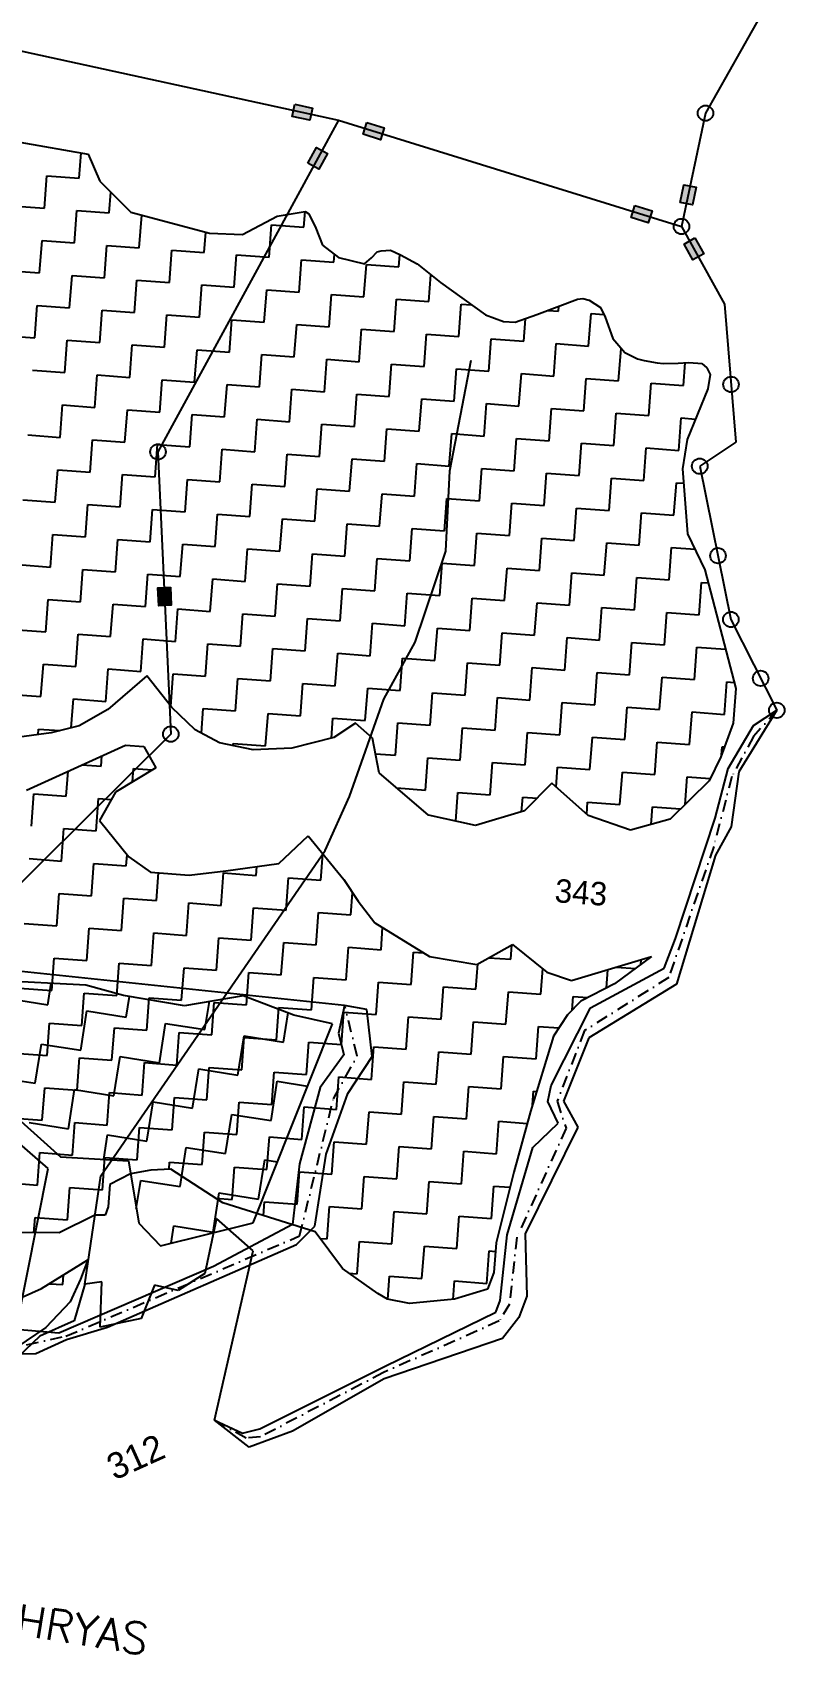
# Model space of a CAD drawing. Header units: metres. Extents: x 318079 to 324759, y 1863980 to 1868406.
# Drawn here: x 323325 to 323637, y 1865430 to 1866102 of the extents above; entities that cross this region are included whole.
import ezdxf

# ---------------------------------------------------------------- set-up
doc = ezdxf.new("R2010")
doc.units = ezdxf.units.M
doc.linetypes.add('DASHDOT', pattern=[1, 0.5, -0.25, 0, -0.25])
for name, color, linetype in [('LINE_WATER', 4, 'Continuous'), ('OFF', 1, 'Continuous'), ('POLY_HATCH', 12, 'Continuous'), ('POLY_PARCEL', 6, 'Continuous'), ('POLY_WATER', 4, 'Continuous'), ('TEXT_MAPOUT', 7, 'Continuous'), ('TEXT_PARCEL', 7, 'Continuous'), ('V_BOUND_LINE', 7, 'Continuous'), ('V_BOUND_STREAM_LINE', 7, 'DASHDOT')]:
    doc.layers.add(name, color=color, linetype=linetype)
doc.styles.get("Standard").update_dxf_attribs({"font": 'simplex.shx'})
doc.styles.add('TEXT_MAP', font='')
doc.styles.get('TEXT_MAP').set_extended_font_data('Kruti Dev 050')

msp = doc.modelspace()

# ---------------------------------------------------------------- hatches: boundary and pattern name
for points in [[(323440.04, 1866065.1), (323441.15, 1866070.17), (323433.82, 1866071.77), (323432.72, 1866066.7)], [(323469.31, 1866057.05), (323470.84, 1866062), (323463.68, 1866064.22), (323462.15, 1866059.27)], [(323447.31, 1866051.38), (323442.75, 1866053.86), (323439.17, 1866047.27), (323443.73, 1866044.8)], [(323600.03, 1866037.32), (323594.95, 1866038.4), (323593.4, 1866031.07), (323598.47, 1866029.99)], [(323580.21, 1866022.62), (323581.75, 1866027.57), (323574.58, 1866029.8), (323573.05, 1866024.84)], [(323598.64, 1866007.25), (323603.17, 1866009.76), (323599.53, 1866016.32), (323595, 1866013.8)], [(323377.45, 1865863.82), (323382.63, 1865864.05), (323382.29, 1865871.54), (323377.11, 1865871.31)]]:
    msp.add_hatch(color=256).paths.add_polyline_path(points)

# ---------------------------------------------------------------- linework, layer by layer
for points in [[(323433.82, 1866071.77), (323441.15, 1866070.17), (323440.04, 1866065.1), (323432.72, 1866066.7)], [(323463.68, 1866064.22), (323470.84, 1866062), (323469.31, 1866057.05), (323462.15, 1866059.27)], [(323439.17, 1866047.27), (323442.75, 1866053.86), (323447.31, 1866051.38), (323443.73, 1866044.8)], [(323593.4, 1866031.07), (323594.95, 1866038.4), (323600.03, 1866037.32), (323598.47, 1866029.99)], [(323574.58, 1866029.8), (323581.75, 1866027.57), (323580.21, 1866022.62), (323573.05, 1866024.84)], [(323599.53, 1866016.32), (323603.17, 1866009.76), (323598.64, 1866007.25), (323595, 1866013.8)], [(323382.29, 1865871.54), (323382.63, 1865864.05), (323377.45, 1865863.82), (323377.11, 1865871.31)]]:
    msp.add_lwpolyline(points, close=True)
for centre in [(323603.89, 1866068.04), (323593.93, 1866021.08), (323614.47, 1865955.6), (323377.15, 1865927.65), (323601.51, 1865921.7), (323609.04, 1865884.61), (323614.41, 1865858.17), (323626.73, 1865833.76), (323633.42, 1865820.52), (323382.46, 1865810.65)]:
    msp.add_circle(centre, 3.21)
at = {"layer": 'LINE_WATER'}
for p, q in [((323497.99, 1865919.82), (323506.9, 1865965.63)), ((323496.32, 1865886.47), (323497.99, 1865919.82)), ((323483.7, 1865848.8), (323496.32, 1865886.47)), ((323470.71, 1865825.2), (323483.7, 1865848.8)), ((323456.49, 1865784.85), (323470.71, 1865825.2)), ((323446.4, 1865762.43), (323456.49, 1865784.85)), ((323353.49, 1865627.53), (323446.4, 1865762.43)), ((323346.8, 1865582.7), (323353.49, 1865627.53))]:
    msp.add_line(p, q, dxfattribs=at)
at = {"layer": 'OFF'}
for p, q in [((323454.41, 1865698.21), (323312.72, 1865713.02)), ((323463.69, 1865696.56), (323454.41, 1865698.21)), ((323414.91, 1865515.01), (323400.59, 1865526.24))]:
    msp.add_line(p, q, dxfattribs=at)
at = {"layer": 'POLY_HATCH'}
for p, q in [((323319.93, 1866056.04), (323348.19, 1866051.1)), ((323348.19, 1866051.1), (323353.09, 1866039.88)), ((323353.09, 1866039.88), (323365.87, 1866026.94)), ((323365.87, 1866026.94), (323398.44, 1866018.25)), ((323412.14, 1866017.81), (323426.44, 1866025.33)), ((323426.44, 1866025.33), (323438.04, 1866027.33)), ((323438.04, 1866027.33), (323439.63, 1866026.3)), ((323439.63, 1866026.3), (323442.47, 1866020.38)), ((323398.44, 1866018.25), (323412.14, 1866017.81)), ((323442.47, 1866020.38), (323445.22, 1866013.38)), ((323445.22, 1866013.38), (323451.93, 1866008.26)), ((323465.53, 1866008.07), (323467.9, 1866010.62)), ((323467.9, 1866010.62), (323469.57, 1866011.04)), ((323469.57, 1866011.04), (323473.4, 1866011.3)), ((323473.4, 1866011.3), (323477.61, 1866009.36)), ((323451.93, 1866008.26), (323462.62, 1866005.57)), ((323462.62, 1866005.57), (323465.53, 1866008.07)), ((323477.61, 1866009.36), (323484.42, 1866005.59)), ((323484.42, 1866005.59), (323494.2, 1865997.8)), ((323494.2, 1865997.8), (323512.83, 1865984.46)), ((323534.08, 1865984.53), (323550.9, 1865990.9)), ((323550.9, 1865990.9), (323553.11, 1865991.28)), ((323553.11, 1865991.28), (323555.78, 1865990.54)), ((323555.78, 1865990.54), (323560.45, 1865987.48)), ((323512.83, 1865984.46), (323520.26, 1865981.74)), ((323525.13, 1865981.38), (323534.08, 1865984.53)), ((323560.45, 1865987.48), (323562.34, 1865983.53)), ((323562.34, 1865983.53), (323565.5, 1865974.6)), ((323520.26, 1865981.74), (323525.13, 1865981.38)), ((323565.5, 1865974.6), (323570.52, 1865968.79)), ((323570.52, 1865968.79), (323575.78, 1865966.22)), ((323575.78, 1865966.22), (323578.45, 1865965.48)), ((323578.45, 1865965.48), (323583.82, 1865964.54)), ((323583.82, 1865964.54), (323586.53, 1865964.34)), ((323586.53, 1865964.34), (323592.54, 1865964.44)), ((323592.54, 1865964.44), (323596.91, 1865964.67)), ((323596.91, 1865964.67), (323600.7, 1865964.39)), ((323600.7, 1865964.39), (323602.33, 1865964.27)), ((323602.33, 1865964.27), (323604.38, 1865962.48)), ((323604.38, 1865962.48), (323605.8, 1865959.66)), ((323605.8, 1865959.66), (323604.82, 1865953.75)), ((323604.82, 1865953.75), (323596.27, 1865932.77)), ((323596.27, 1865932.77), (323594.34, 1865920.57)), ((323594.34, 1865920.57), (323596.48, 1865893.69)), ((323596.48, 1865893.69), (323603.61, 1865878.77)), ((323603.61, 1865878.77), (323616.46, 1865829.51)), ((323372.49, 1865834.74), (323356.35, 1865820.82)), ((323382.87, 1865821.7), (323372.49, 1865834.74)), ((323616.46, 1865829.51), (323615.4, 1865815.2)), ((323356.35, 1865820.82), (323344.52, 1865814.14)), ((323392.58, 1865812.49), (323382.87, 1865821.7)), ((323615.4, 1865815.2), (323610.25, 1865801.19)), ((323332.96, 1865811.22), (323319.6, 1865809.37)), ((323344.52, 1865814.14), (323332.96, 1865811.22)), ((323402.57, 1865807.03), (323392.58, 1865812.49)), ((323449.97, 1865809.2), (323432.64, 1865804.81)), ((323458.91, 1865815.15), (323449.97, 1865809.2)), ((323466.01, 1865808.96), (323458.91, 1865815.15)), ((323468.73, 1865794.59), (323466.01, 1865808.96)), ((323322.7, 1865787.42), (323363.76, 1865806.11)), ((323363.76, 1865806.11), (323371.28, 1865805.56)), ((323371.28, 1865805.56), (323376.3, 1865796.69)), ((323416.53, 1865804.11), (323402.57, 1865807.03)), ((323432.64, 1865804.81), (323416.53, 1865804.11)), ((323376.3, 1865796.69), (323359.49, 1865786.6)), ((323610.25, 1865801.19), (323605.4, 1865791.27)), ((323489.17, 1865777.04), (323468.73, 1865794.59)), ((323540.22, 1865790.27), (323528.98, 1865778.82)), ((323555.3, 1865776.88), (323540.22, 1865790.27)), ((323605.4, 1865791.27), (323589.19, 1865775.33)), ((323359.49, 1865786.6), (323352.95, 1865774.8)), ((323508.7, 1865772.76), (323489.17, 1865777.04)), ((323528.98, 1865778.82), (323508.7, 1865772.76)), ((323572.8, 1865770.87), (323555.3, 1865776.88)), ((323589.19, 1865775.33), (323572.8, 1865770.87)), ((323352.95, 1865774.8), (323365.07, 1865759.75)), ((323427.23, 1865757.05), (323439.41, 1865768.43)), ((323439.41, 1865768.43), (323454.13, 1865750.35)), ((323365.07, 1865759.75), (323374.05, 1865753.42)), ((323405.27, 1865753.95), (323427.23, 1865757.05)), ((323374.05, 1865753.42), (323390.03, 1865752.24)), ((323390.03, 1865752.24), (323405.27, 1865753.95)), ((323454.13, 1865750.35), (323460.09, 1865741.41)), ((323460.09, 1865741.41), (323466.98, 1865732.4)), ((323466.98, 1865732.4), (323489.58, 1865718.46)), ((323509.17, 1865715.13), (323523.96, 1865723.48)), ((323523.96, 1865723.48), (323538.23, 1865712.04)), ((323489.58, 1865718.46), (323509.17, 1865715.13)), ((323548.36, 1865708.46), (323581.49, 1865718.4)), ((323581.49, 1865718.4), (323566.25, 1865707.19)), ((323347.29, 1865706.59), (323289.19, 1865709.65)), ((323538.23, 1865712.04), (323548.36, 1865708.46)), ((323362.8, 1865702.29), (323347.29, 1865706.59)), ((323388.15, 1865698.08), (323362.8, 1865702.29)), ((323412.36, 1865702.22), (323388.15, 1865698.08)), ((323433.42, 1865694.18), (323412.36, 1865702.22)), ((323566.25, 1865707.19), (323552.33, 1865699.99)), ((323546.76, 1865694.24), (323540.96, 1865685.41)), ((323552.33, 1865699.99), (323546.76, 1865694.24)), ((323416.51, 1865608.06), (323449.45, 1865690.62)), ((323449.45, 1865690.62), (323433.42, 1865694.18)), ((323540.96, 1865685.41), (323531.45, 1865654.25)), ((323312.11, 1865657.73), (323336.84, 1865635.4)), ((323531.45, 1865654.25), (323524.45, 1865629.07)), ((323336.84, 1865635.4), (323364.87, 1865633.83)), ((323364.87, 1865633.83), (323369.18, 1865607.98)), ((323365.82, 1865628.43), (323357.25, 1865623.92)), ((323374.16, 1865629.87), (323365.82, 1865628.43)), ((323382.43, 1865630.29), (323374.16, 1865629.87)), ((323404.06, 1865616.36), (323382.43, 1865630.29)), ((323524.45, 1865629.07), (323517.14, 1865599.8)), ((323357.25, 1865623.92), (323356.57, 1865614.72)), ((323356.57, 1865614.72), (323355.25, 1865611.27)), ((323442.3, 1865604.29), (323404.06, 1865616.36)), ((323351, 1865611.3), (323336.28, 1865603.89)), ((323355.25, 1865611.27), (323351, 1865611.3)), ((323369.18, 1865607.98), (323378.14, 1865598.58)), ((323378.14, 1865598.58), (323416.51, 1865608.06)), ((323336.28, 1865603.89), (323308.89, 1865604.02)), ((323453.53, 1865589.07), (323442.3, 1865604.29)), ((323517.14, 1865599.8), (323516.24, 1865587.53)), ((323328.91, 1865580.83), (323348.16, 1865592.76)), ((323348.16, 1865592.76), (323345.09, 1865584.73)), ((323468.22, 1865578.74), (323453.53, 1865589.07)), ((323516.24, 1865587.53), (323513.66, 1865580.52)), ((323305.46, 1865570.28), (323328.91, 1865580.83)), ((323345.09, 1865584.73), (323340.73, 1865575.28)), ((323513.66, 1865580.52), (323499.97, 1865576.39)), ((323340.73, 1865575.28), (323330.68, 1865564.71)), ((323472.16, 1865576.39), (323468.22, 1865578.74)), ((323481.31, 1865574.69), (323472.16, 1865576.39)), ((323499.97, 1865576.39), (323481.31, 1865574.69)), ((323330.68, 1865564.71), (323314.42, 1865553.57))]:
    msp.add_line(p, q, dxfattribs=at)
at = {"layer": 'POLY_HATCH', "linetype": 'Continuous', "ltscale": 10}
for p, q in [((323344.54, 1866041.11), (323345.31, 1866051.6)), ((323330.11, 1866028.67), (323331.1, 1866042.1)), ((323331.1, 1866042.1), (323344.54, 1866041.11)), ((323356.98, 1866026.69), (323357.61, 1866035.3)), ((323316.68, 1866029.66), (323330.11, 1866028.67)), ((323342.56, 1866014.24), (323343.55, 1866027.68)), ((323343.55, 1866027.68), (323356.98, 1866026.69)), ((323369.42, 1866012.26), (323370.41, 1866025.7)), ((323370.41, 1866025.7), (323370.57, 1866025.68)), ((323437.57, 1866020.74), (323438.06, 1866027.32)), ((323396.28, 1866010.28), (323396.9, 1866018.66)), ((323423.15, 1866008.3), (323424.14, 1866021.73)), ((323424.14, 1866021.73), (323437.57, 1866020.74)), ((323328.13, 1866001.8), (323329.12, 1866015.23)), ((323329.12, 1866015.23), (323342.56, 1866014.24)), ((323355, 1865999.82), (323355.99, 1866013.25)), ((323355.99, 1866013.25), (323369.42, 1866012.26)), ((323381.86, 1865997.84), (323382.85, 1866011.27)), ((323382.85, 1866011.27), (323396.28, 1866010.28)), ((323408.73, 1865995.86), (323409.72, 1866009.29)), ((323409.72, 1866009.29), (323423.15, 1866008.3)), ((323435.59, 1865993.88), (323436.58, 1866007.31)), ((323436.58, 1866007.31), (323450.01, 1866006.32)), ((323450.01, 1866006.32), (323450.25, 1866009.54)), ((323462.45, 1865991.9), (323463.44, 1866005.33)), ((323463.44, 1866005.33), (323476.88, 1866004.34)), ((323476.88, 1866004.34), (323477.26, 1866009.52)), ((323314.7, 1866002.79), (323328.13, 1866001.8)), ((323340.57, 1865987.38), (323341.56, 1866000.81)), ((323341.56, 1866000.81), (323355, 1865999.82)), ((323367.44, 1865985.4), (323368.43, 1865998.83)), ((323368.43, 1865998.83), (323381.86, 1865997.84)), ((323394.3, 1865983.42), (323395.29, 1865996.85)), ((323395.29, 1865996.85), (323408.73, 1865995.86)), ((323489.32, 1865989.92), (323490.14, 1866001.04)), ((323421.17, 1865981.44), (323422.16, 1865994.87)), ((323422.16, 1865994.87), (323435.59, 1865993.88)), ((323448.03, 1865979.46), (323449.02, 1865992.89)), ((323449.02, 1865992.89), (323462.45, 1865991.9)), ((323474.89, 1865977.48), (323475.89, 1865990.91)), ((323475.89, 1865990.91), (323489.32, 1865989.92)), ((323326.15, 1865974.94), (323327.14, 1865988.37)), ((323327.14, 1865988.37), (323340.57, 1865987.38)), ((323353.02, 1865972.96), (323354.01, 1865986.39)), ((323354.01, 1865986.39), (323367.44, 1865985.4)), ((323379.88, 1865970.98), (323380.87, 1865984.41)), ((323380.87, 1865984.41), (323394.3, 1865983.42)), ((323501.76, 1865975.49), (323502.75, 1865988.93)), ((323502.75, 1865988.93), (323507.03, 1865988.61)), ((323538.7, 1865986.28), (323543.05, 1865985.96)), ((323543.05, 1865985.96), (323543.19, 1865987.98)), ((323555.49, 1865971.53), (323556.48, 1865984.96)), ((323556.48, 1865984.96), (323561.84, 1865984.57)), ((323406.74, 1865969), (323407.73, 1865982.43)), ((323407.73, 1865982.43), (323421.17, 1865981.44)), ((323433.61, 1865967.01), (323434.6, 1865980.45)), ((323434.6, 1865980.45), (323448.03, 1865979.46)), ((323460.47, 1865965.03), (323461.46, 1865978.47)), ((323461.46, 1865978.47), (323474.89, 1865977.48)), ((323487.34, 1865963.05), (323488.33, 1865976.49)), ((323488.33, 1865976.49), (323501.76, 1865975.49)), ((323528.62, 1865973.51), (323529.31, 1865982.85)), ((323312.72, 1865975.93), (323326.15, 1865974.94)), ((323338.59, 1865960.52), (323339.58, 1865973.95)), ((323339.58, 1865973.95), (323353.02, 1865972.96)), ((323365.46, 1865958.54), (323366.45, 1865971.97)), ((323366.45, 1865971.97), (323379.88, 1865970.98)), ((323392.32, 1865956.55), (323393.31, 1865969.99)), ((323393.31, 1865969.99), (323406.74, 1865969)), ((323514.2, 1865961.07), (323515.19, 1865974.5)), ((323515.19, 1865974.5), (323528.62, 1865973.51)), ((323541.06, 1865959.09), (323542.05, 1865972.52)), ((323542.05, 1865972.52), (323555.49, 1865971.53)), ((323567.93, 1865957.11), (323568.92, 1865970.54)), ((323568.92, 1865970.54), (323569.01, 1865970.54)), ((323419.19, 1865954.57), (323420.18, 1865968.01)), ((323420.18, 1865968.01), (323433.61, 1865967.01)), ((323446.05, 1865952.59), (323447.04, 1865966.02)), ((323447.04, 1865966.02), (323460.47, 1865965.03)), ((323472.91, 1865950.61), (323473.9, 1865964.04)), ((323473.9, 1865964.04), (323487.34, 1865963.05)), ((323594.79, 1865955.13), (323595.49, 1865964.59)), ((323325.16, 1865961.51), (323338.59, 1865960.52)), ((323351.04, 1865946.09), (323352.03, 1865959.53)), ((323352.03, 1865959.53), (323365.46, 1865958.54)), ((323377.9, 1865944.11), (323378.89, 1865957.54)), ((323378.89, 1865957.54), (323392.32, 1865956.55)), ((323499.78, 1865948.63), (323500.77, 1865962.06)), ((323500.77, 1865962.06), (323514.2, 1865961.07)), ((323526.64, 1865946.65), (323527.63, 1865960.08)), ((323527.63, 1865960.08), (323541.06, 1865959.09)), ((323553.51, 1865944.67), (323554.5, 1865958.1)), ((323554.5, 1865958.1), (323567.93, 1865957.11)), ((323404.76, 1865942.13), (323405.75, 1865955.56)), ((323405.75, 1865955.56), (323419.19, 1865954.57)), ((323431.63, 1865940.15), (323432.62, 1865953.58)), ((323432.62, 1865953.58), (323446.05, 1865952.59)), ((323458.49, 1865938.17), (323459.48, 1865951.6)), ((323459.48, 1865951.6), (323472.91, 1865950.61)), ((323485.36, 1865936.19), (323486.35, 1865949.62)), ((323486.35, 1865949.62), (323499.78, 1865948.63)), ((323580.37, 1865942.69), (323581.36, 1865956.12)), ((323581.36, 1865956.12), (323594.79, 1865955.13)), ((323336.61, 1865933.65), (323337.6, 1865947.08)), ((323337.6, 1865947.08), (323351.04, 1865946.09)), ((323363.48, 1865931.67), (323364.47, 1865945.1)), ((323364.47, 1865945.1), (323377.9, 1865944.11)), ((323390.34, 1865929.69), (323391.33, 1865943.12)), ((323391.33, 1865943.12), (323404.76, 1865942.13)), ((323512.22, 1865934.21), (323513.21, 1865947.64)), ((323513.21, 1865947.64), (323526.64, 1865946.65)), ((323539.08, 1865932.23), (323540.07, 1865945.66)), ((323540.07, 1865945.66), (323553.51, 1865944.67)), ((323565.95, 1865930.25), (323566.94, 1865943.68)), ((323566.94, 1865943.68), (323580.37, 1865942.69)), ((323417.2, 1865927.71), (323418.2, 1865941.14)), ((323418.2, 1865941.14), (323431.63, 1865940.15)), ((323444.07, 1865925.73), (323445.06, 1865939.16)), ((323445.06, 1865939.16), (323458.49, 1865938.17)), ((323470.93, 1865923.75), (323471.92, 1865937.18)), ((323471.92, 1865937.18), (323485.36, 1865936.19)), ((323592.81, 1865928.27), (323593.8, 1865941.7)), ((323593.8, 1865941.7), (323599.73, 1865941.26)), ((323323.18, 1865934.64), (323336.61, 1865933.65)), ((323349.05, 1865919.23), (323350.04, 1865932.66)), ((323350.04, 1865932.66), (323363.48, 1865931.67)), ((323375.92, 1865917.25), (323376.91, 1865930.68)), ((323376.91, 1865930.68), (323390.34, 1865929.69)), ((323497.8, 1865921.77), (323498.79, 1865935.2)), ((323498.79, 1865935.2), (323512.22, 1865934.21)), ((323524.66, 1865919.79), (323525.65, 1865933.22)), ((323525.65, 1865933.22), (323539.08, 1865932.23)), ((323551.53, 1865917.8), (323552.52, 1865931.24)), ((323552.52, 1865931.24), (323565.95, 1865930.25)), ((323402.78, 1865915.27), (323403.77, 1865928.7)), ((323403.77, 1865928.7), (323417.2, 1865927.71)), ((323429.65, 1865913.29), (323430.64, 1865926.72)), ((323430.64, 1865926.72), (323444.07, 1865925.73)), ((323456.51, 1865911.31), (323457.5, 1865924.74)), ((323457.5, 1865924.74), (323470.93, 1865923.75)), ((323483.37, 1865909.32), (323484.36, 1865922.76)), ((323484.36, 1865922.76), (323497.8, 1865921.77)), ((323578.39, 1865915.82), (323579.38, 1865929.26)), ((323579.38, 1865929.26), (323592.81, 1865928.27)), ((323334.63, 1865906.79), (323335.62, 1865920.22)), ((323335.62, 1865920.22), (323349.05, 1865919.23)), ((323361.5, 1865904.81), (323362.49, 1865918.24)), ((323362.49, 1865918.24), (323375.92, 1865917.25)), ((323388.36, 1865902.83), (323389.35, 1865916.26)), ((323389.35, 1865916.26), (323402.78, 1865915.27)), ((323510.24, 1865907.34), (323511.23, 1865920.78)), ((323511.23, 1865920.78), (323524.66, 1865919.79)), ((323537.1, 1865905.36), (323538.09, 1865918.79)), ((323538.09, 1865918.79), (323551.53, 1865917.8)), ((323563.97, 1865903.38), (323564.96, 1865916.81)), ((323564.96, 1865916.81), (323578.39, 1865915.82)), ((323415.22, 1865900.85), (323416.21, 1865914.28)), ((323416.21, 1865914.28), (323429.65, 1865913.29)), ((323442.09, 1865898.86), (323443.08, 1865912.3)), ((323443.08, 1865912.3), (323456.51, 1865911.31)), ((323468.95, 1865896.88), (323469.94, 1865910.32)), ((323469.94, 1865910.32), (323483.37, 1865909.32)), ((323590.83, 1865901.4), (323591.82, 1865914.83)), ((323591.82, 1865914.83), (323594.81, 1865914.61)), ((323321.2, 1865907.78), (323334.63, 1865906.79)), ((323347.07, 1865892.37), (323348.06, 1865905.8)), ((323348.06, 1865905.8), (323361.5, 1865904.81)), ((323373.94, 1865890.38), (323374.93, 1865903.82)), ((323374.93, 1865903.82), (323388.36, 1865902.83)), ((323495.82, 1865894.9), (323496.81, 1865908.33)), ((323496.81, 1865908.33), (323510.24, 1865907.34)), ((323522.68, 1865892.92), (323523.67, 1865906.35)), ((323523.67, 1865906.35), (323537.1, 1865905.36)), ((323549.54, 1865890.94), (323550.53, 1865904.37)), ((323550.53, 1865904.37), (323563.97, 1865903.38)), ((323400.8, 1865888.4), (323401.79, 1865901.84)), ((323401.79, 1865901.84), (323415.22, 1865900.85)), ((323427.67, 1865886.42), (323428.66, 1865899.85)), ((323428.66, 1865899.85), (323442.09, 1865898.86)), ((323454.53, 1865884.44), (323455.52, 1865897.87)), ((323455.52, 1865897.87), (323468.95, 1865896.88)), ((323481.39, 1865882.46), (323482.38, 1865895.89)), ((323482.38, 1865895.89), (323495.82, 1865894.9)), ((323576.41, 1865888.96), (323577.4, 1865902.39)), ((323577.4, 1865902.39), (323590.83, 1865901.4)), ((323332.65, 1865879.92), (323333.64, 1865893.36)), ((323333.64, 1865893.36), (323347.07, 1865892.37)), ((323359.51, 1865877.94), (323360.51, 1865891.38)), ((323360.51, 1865891.38), (323373.94, 1865890.38)), ((323386.38, 1865875.96), (323387.37, 1865889.39)), ((323387.37, 1865889.39), (323400.8, 1865888.4)), ((323508.26, 1865880.48), (323509.25, 1865893.91)), ((323509.25, 1865893.91), (323522.68, 1865892.92)), ((323535.12, 1865878.5), (323536.11, 1865891.93)), ((323536.11, 1865891.93), (323549.54, 1865890.94)), ((323561.99, 1865876.52), (323562.98, 1865889.95)), ((323562.98, 1865889.95), (323576.41, 1865888.96)), ((323413.24, 1865873.98), (323414.23, 1865887.41)), ((323414.23, 1865887.41), (323427.67, 1865886.42)), ((323440.11, 1865872), (323441.1, 1865885.43)), ((323441.1, 1865885.43), (323454.53, 1865884.44)), ((323466.97, 1865870.02), (323467.96, 1865883.45)), ((323467.96, 1865883.45), (323481.39, 1865882.46)), ((323588.85, 1865874.54), (323589.84, 1865887.97)), ((323589.84, 1865887.97), (323599.56, 1865887.25)), ((323319.22, 1865880.91), (323332.65, 1865879.92)), ((323345.09, 1865865.5), (323346.08, 1865878.93)), ((323346.08, 1865878.93), (323359.51, 1865877.94)), ((323371.96, 1865863.52), (323372.95, 1865876.95)), ((323372.95, 1865876.95), (323386.38, 1865875.96)), ((323493.84, 1865868.04), (323494.83, 1865881.47)), ((323494.83, 1865881.47), (323508.26, 1865880.48)), ((323520.7, 1865866.06), (323521.69, 1865879.49)), ((323521.69, 1865879.49), (323535.12, 1865878.5)), ((323547.56, 1865864.08), (323548.55, 1865877.51)), ((323548.55, 1865877.51), (323561.99, 1865876.52)), ((323398.82, 1865861.54), (323399.81, 1865874.97)), ((323399.81, 1865874.97), (323413.24, 1865873.98)), ((323425.68, 1865859.56), (323426.67, 1865872.99)), ((323426.67, 1865872.99), (323440.11, 1865872)), ((323452.55, 1865857.58), (323453.54, 1865871.01)), ((323453.54, 1865871.01), (323466.97, 1865870.02)), ((323479.41, 1865855.6), (323480.4, 1865869.03)), ((323480.4, 1865869.03), (323493.84, 1865868.04)), ((323574.43, 1865862.1), (323575.42, 1865875.53)), ((323575.42, 1865875.53), (323588.85, 1865874.54)), ((323601.29, 1865860.11), (323602.28, 1865873.55)), ((323602.28, 1865873.55), (323605.03, 1865873.34)), ((323330.67, 1865853.06), (323331.66, 1865866.49)), ((323331.66, 1865866.49), (323345.09, 1865865.5)), ((323357.53, 1865851.08), (323358.52, 1865864.51)), ((323358.52, 1865864.51), (323371.96, 1865863.52)), ((323384.4, 1865849.1), (323385.39, 1865862.53)), ((323385.39, 1865862.53), (323398.82, 1865861.54)), ((323506.28, 1865853.62), (323507.27, 1865867.05)), ((323507.27, 1865867.05), (323520.7, 1865866.06)), ((323533.14, 1865851.63), (323534.13, 1865865.07)), ((323534.13, 1865865.07), (323547.56, 1865864.08)), ((323560, 1865849.65), (323561, 1865863.09)), ((323561, 1865863.09), (323574.43, 1865862.1)), ((323411.26, 1865847.12), (323412.25, 1865860.55)), ((323412.25, 1865860.55), (323425.68, 1865859.56)), ((323438.13, 1865845.14), (323439.12, 1865858.57)), ((323439.12, 1865858.57), (323452.55, 1865857.58)), ((323464.99, 1865843.16), (323465.98, 1865856.59)), ((323465.98, 1865856.59), (323479.41, 1865855.6)), ((323586.87, 1865847.67), (323587.86, 1865861.1)), ((323587.86, 1865861.1), (323601.29, 1865860.11)), ((323317.24, 1865854.05), (323330.67, 1865853.06)), ((323343.11, 1865838.64), (323344.1, 1865852.07)), ((323344.1, 1865852.07), (323357.53, 1865851.08)), ((323369.98, 1865836.66), (323370.97, 1865850.09)), ((323370.97, 1865850.09), (323384.4, 1865849.1)), ((323491.85, 1865841.17), (323492.84, 1865854.61)), ((323492.84, 1865854.61), (323506.28, 1865853.62)), ((323518.72, 1865839.19), (323519.71, 1865852.63)), ((323519.71, 1865852.63), (323533.14, 1865851.63)), ((323545.58, 1865837.21), (323546.57, 1865850.64)), ((323546.57, 1865850.64), (323560, 1865849.65)), ((323396.84, 1865834.68), (323397.83, 1865848.11)), ((323397.83, 1865848.11), (323411.26, 1865847.12)), ((323423.7, 1865832.69), (323424.69, 1865846.13)), ((323424.69, 1865846.13), (323438.13, 1865845.14)), ((323450.57, 1865830.71), (323451.56, 1865844.15)), ((323451.56, 1865844.15), (323464.99, 1865843.16)), ((323477.43, 1865828.73), (323478.42, 1865842.16)), ((323478.42, 1865842.16), (323491.85, 1865841.17)), ((323572.45, 1865835.23), (323573.44, 1865848.66)), ((323573.44, 1865848.66), (323586.87, 1865847.67)), ((323599.31, 1865833.25), (323600.3, 1865846.68)), ((323600.3, 1865846.68), (323612.21, 1865845.8)), ((323328.69, 1865826.2), (323329.68, 1865839.63)), ((323329.68, 1865839.63), (323343.11, 1865838.64)), ((323355.55, 1865824.21), (323356.54, 1865837.65)), ((323356.54, 1865837.65), (323369.98, 1865836.66)), ((323382.42, 1865822.26), (323383.41, 1865835.67)), ((323383.41, 1865835.67), (323396.84, 1865834.68)), ((323504.3, 1865826.75), (323505.29, 1865840.18)), ((323505.29, 1865840.18), (323518.72, 1865839.19)), ((323531.16, 1865824.77), (323532.15, 1865838.2)), ((323532.15, 1865838.2), (323545.58, 1865837.21)), ((323558.02, 1865822.79), (323559.01, 1865836.22)), ((323559.01, 1865836.22), (323572.45, 1865835.23)), ((323409.28, 1865820.25), (323410.27, 1865833.69)), ((323410.27, 1865833.69), (323423.7, 1865832.69)), ((323436.15, 1865818.27), (323437.14, 1865831.7)), ((323437.14, 1865831.7), (323450.57, 1865830.71)), ((323463.01, 1865816.29), (323464, 1865829.72)), ((323464, 1865829.72), (323477.43, 1865828.73)), ((323584.89, 1865820.81), (323585.88, 1865834.24)), ((323585.88, 1865834.24), (323599.31, 1865833.25)), ((323611.75, 1865818.83), (323612.74, 1865832.26)), ((323612.74, 1865832.26), (323615.8, 1865832.03)), ((323315.26, 1865827.19), (323328.69, 1865826.2)), ((323341.24, 1865813.31), (323342.12, 1865825.21)), ((323342.12, 1865825.21), (323355.55, 1865824.21)), ((323489.87, 1865814.31), (323490.86, 1865827.74)), ((323490.86, 1865827.74), (323504.3, 1865826.75)), ((323516.74, 1865812.33), (323517.73, 1865825.76)), ((323517.73, 1865825.76), (323531.16, 1865824.77)), ((323543.6, 1865810.35), (323544.59, 1865823.78)), ((323544.59, 1865823.78), (323558.02, 1865822.79)), ((323395.1, 1865811.11), (323395.85, 1865821.24)), ((323395.85, 1865821.24), (323409.28, 1865820.25)), ((323421.72, 1865805.83), (323422.71, 1865819.26)), ((323422.71, 1865819.26), (323436.15, 1865818.27)), ((323448.96, 1865808.94), (323449.58, 1865817.28)), ((323449.58, 1865817.28), (323463.01, 1865816.29)), ((323475.45, 1865801.87), (323476.44, 1865815.3)), ((323476.44, 1865815.3), (323489.87, 1865814.31)), ((323570.47, 1865808.37), (323571.46, 1865821.8)), ((323571.46, 1865821.8), (323584.89, 1865820.81)), ((323597.33, 1865806.39), (323598.32, 1865819.82)), ((323598.32, 1865819.82), (323611.75, 1865818.83)), ((323327.53, 1865810.47), (323327.7, 1865812.76)), ((323327.7, 1865812.76), (323336.51, 1865812.11)), ((323502.31, 1865799.89), (323503.31, 1865813.32)), ((323503.31, 1865813.32), (323516.74, 1865812.33)), ((323529.18, 1865797.91), (323530.17, 1865811.34)), ((323530.17, 1865811.34), (323543.6, 1865810.35)), ((323556.04, 1865795.93), (323557.03, 1865809.36)), ((323557.03, 1865809.36), (323570.47, 1865808.37)), ((323408.22, 1865805.85), (323408.29, 1865806.82)), ((323408.29, 1865806.82), (323421.72, 1865805.83)), ((323467.24, 1865802.47), (323475.45, 1865801.87)), ((323582.91, 1865793.94), (323583.9, 1865807.38)), ((323583.9, 1865807.38), (323597.33, 1865806.39)), ((323610.5, 1865801.87), (323610.76, 1865805.4)), ((323610.76, 1865805.4), (323611.77, 1865805.32)), ((323339.15, 1865784.91), (323339.91, 1865795.25)), ((323345.78, 1865797.93), (323353.57, 1865797.35)), ((323353.57, 1865797.35), (323353.89, 1865801.62)), ((323366.6, 1865790.87), (323367, 1865796.36)), ((323367, 1865796.36), (323374.79, 1865795.79)), ((323487.89, 1865787.45), (323488.88, 1865800.88)), ((323488.88, 1865800.88), (323502.31, 1865799.89)), ((323514.76, 1865785.47), (323515.75, 1865798.9)), ((323515.75, 1865798.9), (323529.18, 1865797.91)), ((323542, 1865788.68), (323542.61, 1865796.92)), ((323542.61, 1865796.92), (323556.04, 1865795.93)), ((323476.04, 1865788.32), (323487.89, 1865787.45)), ((323568.48, 1865781.5), (323569.47, 1865794.94)), ((323569.47, 1865794.94), (323582.91, 1865793.94)), ((323595.5, 1865781.52), (323596.34, 1865792.95)), ((323596.34, 1865792.95), (323605.88, 1865792.25)), ((323324.73, 1865772.47), (323325.72, 1865785.9)), ((323325.72, 1865785.9), (323339.15, 1865784.91)), ((323351.59, 1865770.49), (323352.58, 1865783.92)), ((323352.58, 1865783.92), (323357.79, 1865783.53)), ((323500.45, 1865774.57), (323501.32, 1865786.46)), ((323501.32, 1865786.46), (323514.76, 1865785.47)), ((323527.74, 1865778.45), (323528.19, 1865784.47)), ((323528.19, 1865784.47), (323534.11, 1865784.04)), ((323554.68, 1865777.43), (323555.05, 1865782.49)), ((323555.05, 1865782.49), (323568.48, 1865781.5)), ((323581.38, 1865773.2), (323581.92, 1865780.51)), ((323581.92, 1865780.51), (323593.59, 1865779.65)), ((323337.17, 1865758.05), (323338.16, 1865771.48)), ((323338.16, 1865771.48), (323351.59, 1865770.49)), ((323323.74, 1865759.04), (323337.17, 1865758.05)), ((323349.61, 1865743.62), (323350.6, 1865757.05)), ((323350.6, 1865757.05), (323364.03, 1865756.06)), ((323364.03, 1865756.06), (323364.37, 1865760.62)), ((323417.76, 1865752.1), (323418.03, 1865755.75)), ((323444.62, 1865750.12), (323445.43, 1865761.03)), ((323376.47, 1865741.64), (323377.32, 1865753.18)), ((323403.34, 1865739.66), (323404.33, 1865753.09)), ((323404.33, 1865753.09), (323417.76, 1865752.1)), ((323430.2, 1865737.68), (323431.19, 1865751.11)), ((323431.19, 1865751.11), (323444.62, 1865750.12)), ((323335.19, 1865731.18), (323336.18, 1865744.61)), ((323336.18, 1865744.61), (323349.61, 1865743.62)), ((323362.05, 1865729.2), (323363.04, 1865742.63)), ((323363.04, 1865742.63), (323376.47, 1865741.64)), ((323457.07, 1865735.7), (323457.75, 1865744.92)), ((323388.92, 1865727.22), (323389.91, 1865740.65)), ((323389.91, 1865740.65), (323403.34, 1865739.66)), ((323415.78, 1865725.24), (323416.77, 1865738.67)), ((323416.77, 1865738.67), (323430.2, 1865737.68)), ((323442.64, 1865723.26), (323443.63, 1865736.69)), ((323443.63, 1865736.69), (323457.07, 1865735.7)), ((323321.76, 1865732.17), (323335.19, 1865731.18)), ((323347.63, 1865716.76), (323348.62, 1865730.19)), ((323348.62, 1865730.19), (323362.05, 1865729.2)), ((323374.49, 1865714.78), (323375.48, 1865728.21)), ((323375.48, 1865728.21), (323388.92, 1865727.22)), ((323469.51, 1865721.28), (323470.18, 1865730.43)), ((323401.36, 1865712.8), (323402.35, 1865726.23)), ((323402.35, 1865726.23), (323415.78, 1865725.24)), ((323428.22, 1865710.82), (323429.21, 1865724.25)), ((323429.21, 1865724.25), (323442.64, 1865723.26)), ((323455.09, 1865708.83), (323456.08, 1865722.27)), ((323456.08, 1865722.27), (323469.51, 1865721.28)), ((323523.24, 1865717.31), (323523.68, 1865723.32)), ((323333.21, 1865704.32), (323334.2, 1865717.75)), ((323334.2, 1865717.75), (323347.63, 1865716.76)), ((323360.07, 1865702.34), (323361.06, 1865715.77)), ((323361.06, 1865715.77), (323374.49, 1865714.78)), ((323481.95, 1865706.85), (323482.94, 1865720.29)), ((323482.94, 1865720.29), (323487.12, 1865719.98)), ((323508.81, 1865704.87), (323509.59, 1865715.36)), ((323514.22, 1865717.98), (323523.24, 1865717.31)), ((323577.1, 1865715.17), (323577.24, 1865717.13)), ((323386.93, 1865700.36), (323387.93, 1865713.79)), ((323387.93, 1865713.79), (323401.36, 1865712.8)), ((323413.8, 1865698.37), (323414.79, 1865711.81)), ((323414.79, 1865711.81), (323428.22, 1865710.82)), ((323440.66, 1865696.39), (323441.65, 1865709.83)), ((323441.65, 1865709.83), (323455.09, 1865708.83)), ((323467.53, 1865694.41), (323468.52, 1865707.84)), ((323468.52, 1865707.84), (323481.95, 1865706.85)), ((323535.68, 1865702.89), (323536.46, 1865713.46)), ((323562.88, 1865705.45), (323563.43, 1865712.98)), ((323567.09, 1865714.08), (323574.84, 1865713.51)), ((323319.77, 1865705.31), (323333.21, 1865704.32)), ((323345.65, 1865689.89), (323346.64, 1865703.33)), ((323346.64, 1865703.33), (323360.07, 1865702.34)), ((323372.51, 1865687.91), (323373.5, 1865701.35)), ((323373.5, 1865701.35), (323386.93, 1865700.36)), ((323494.39, 1865692.43), (323495.38, 1865705.86)), ((323495.38, 1865705.86), (323508.81, 1865704.87)), ((323521.25, 1865690.45), (323522.25, 1865703.88)), ((323522.25, 1865703.88), (323535.68, 1865702.89)), ((323548.69, 1865696.23), (323549.11, 1865701.9)), ((323549.11, 1865701.9), (323555.16, 1865701.46)), ((323399.38, 1865685.93), (323400.37, 1865699.36)), ((323400.37, 1865699.36), (323413.8, 1865698.37)), ((323426.24, 1865683.95), (323427.23, 1865697.38)), ((323427.23, 1865697.38), (323440.66, 1865696.39)), ((323453.1, 1865681.97), (323454.09, 1865695.4)), ((323454.09, 1865695.4), (323467.53, 1865694.41)), ((323331.23, 1865677.45), (323332.22, 1865690.89)), ((323332.22, 1865690.89), (323345.65, 1865689.89)), ((323358.09, 1865675.47), (323359.08, 1865688.9)), ((323359.08, 1865688.9), (323372.51, 1865687.91)), ((323479.97, 1865679.99), (323480.96, 1865693.42)), ((323480.96, 1865693.42), (323494.39, 1865692.43)), ((323506.83, 1865678.01), (323507.82, 1865691.44)), ((323507.82, 1865691.44), (323521.25, 1865690.45)), ((323533.7, 1865676.03), (323534.69, 1865689.46)), ((323534.69, 1865689.46), (323543.21, 1865688.83)), ((323384.95, 1865673.49), (323385.94, 1865686.92)), ((323385.94, 1865686.92), (323399.38, 1865685.93)), ((323411.82, 1865671.51), (323412.81, 1865684.94)), ((323412.81, 1865684.94), (323426.24, 1865683.95)), ((323438.68, 1865669.53), (323439.67, 1865682.96)), ((323439.67, 1865682.96), (323453.1, 1865681.97)), ((323465.55, 1865667.55), (323466.54, 1865680.98)), ((323466.54, 1865680.98), (323479.97, 1865679.99)), ((323317.79, 1865678.44), (323331.23, 1865677.45)), ((323343.67, 1865663.03), (323344.66, 1865676.46)), ((323344.66, 1865676.46), (323358.09, 1865675.47)), ((323370.53, 1865661.05), (323371.52, 1865674.48)), ((323371.52, 1865674.48), (323384.95, 1865673.49)), ((323492.41, 1865665.57), (323493.4, 1865679)), ((323493.4, 1865679), (323506.83, 1865678.01)), ((323519.27, 1865663.59), (323520.26, 1865677.02)), ((323520.26, 1865677.02), (323533.7, 1865676.03)), ((323397.4, 1865659.07), (323398.39, 1865672.5)), ((323398.39, 1865672.5), (323411.82, 1865671.51)), ((323424.26, 1865657.09), (323425.25, 1865670.52)), ((323425.25, 1865670.52), (323438.68, 1865669.53)), ((323451.12, 1865655.11), (323452.11, 1865668.54)), ((323452.11, 1865668.54), (323465.55, 1865667.55)), ((323329.24, 1865650.59), (323330.24, 1865664.02)), ((323330.24, 1865664.02), (323343.67, 1865663.03)), ((323356.11, 1865648.61), (323357.1, 1865662.04)), ((323357.1, 1865662.04), (323370.53, 1865661.05)), ((323477.99, 1865653.13), (323478.98, 1865666.56)), ((323478.98, 1865666.56), (323492.41, 1865665.57)), ((323504.85, 1865651.14), (323505.84, 1865664.58)), ((323505.84, 1865664.58), (323519.27, 1865663.59)), ((323532.29, 1865657.01), (323532.71, 1865662.6)), ((323532.71, 1865662.6), (323533.97, 1865662.5)), ((323382.97, 1865646.63), (323383.96, 1865660.06)), ((323383.96, 1865660.06), (323397.4, 1865659.07)), ((323409.84, 1865644.65), (323410.83, 1865658.08)), ((323410.83, 1865658.08), (323424.26, 1865657.09)), ((323436.7, 1865642.67), (323437.69, 1865656.1)), ((323437.69, 1865656.1), (323451.12, 1865655.11)), ((323463.56, 1865640.68), (323464.56, 1865654.12)), ((323464.56, 1865654.12), (323477.99, 1865653.13)), ((323315.81, 1865651.58), (323329.24, 1865650.59)), ((323341.69, 1865636.17), (323342.68, 1865649.6)), ((323342.68, 1865649.6), (323356.11, 1865648.61)), ((323368.55, 1865634.19), (323369.54, 1865647.62)), ((323369.54, 1865647.62), (323382.97, 1865646.63)), ((323490.43, 1865638.7), (323491.42, 1865652.14)), ((323491.42, 1865652.14), (323504.85, 1865651.14)), ((323517.29, 1865636.72), (323518.28, 1865650.15)), ((323518.28, 1865650.15), (323530.07, 1865649.29)), ((323395.41, 1865632.2), (323396.4, 1865645.64)), ((323396.4, 1865645.64), (323409.84, 1865644.65)), ((323422.28, 1865630.22), (323423.27, 1865643.66)), ((323423.27, 1865643.66), (323436.7, 1865642.67)), ((323449.14, 1865628.24), (323450.13, 1865641.67)), ((323450.13, 1865641.67), (323463.56, 1865640.68)), ((323327.26, 1865623.72), (323328.25, 1865637.16)), ((323328.25, 1865637.16), (323341.69, 1865636.17)), ((323354.13, 1865621.74), (323355.12, 1865635.18)), ((323355.12, 1865635.18), (323368.55, 1865634.19)), ((323476.01, 1865626.26), (323477, 1865639.69)), ((323477, 1865639.69), (323490.43, 1865638.7)), ((323502.87, 1865624.28), (323503.86, 1865637.71)), ((323503.86, 1865637.71), (323517.29, 1865636.72)), ((323381.77, 1865630.26), (323381.98, 1865633.19)), ((323381.98, 1865633.19), (323395.41, 1865632.2)), ((323407.86, 1865617.78), (323408.85, 1865631.21)), ((323408.85, 1865631.21), (323422.28, 1865630.22)), ((323434.72, 1865615.8), (323435.71, 1865629.23)), ((323435.71, 1865629.23), (323449.14, 1865628.24)), ((323461.58, 1865613.82), (323462.57, 1865627.25)), ((323462.57, 1865627.25), (323476.01, 1865626.26)), ((323313.83, 1865624.72), (323327.26, 1865623.72)), ((323339.71, 1865609.3), (323340.7, 1865622.73)), ((323340.7, 1865622.73), (323354.13, 1865621.74)), ((323488.45, 1865611.84), (323489.44, 1865625.27)), ((323489.44, 1865625.27), (323502.87, 1865624.28)), ((323515.31, 1865609.86), (323516.3, 1865623.29)), ((323516.3, 1865623.29), (323522.88, 1865622.8)), ((323401.07, 1865618.28), (323407.86, 1865617.78)), ((323420.86, 1865611.05), (323421.29, 1865616.79)), ((323421.29, 1865616.79), (323434.72, 1865615.8)), ((323447.16, 1865601.38), (323448.15, 1865614.81)), ((323448.15, 1865614.81), (323461.58, 1865613.82)), ((323325.8, 1865603.94), (323326.27, 1865610.29)), ((323326.27, 1865610.29), (323339.71, 1865609.3)), ((323474.03, 1865599.4), (323475.02, 1865612.83)), ((323475.02, 1865612.83), (323488.45, 1865611.84)), ((323500.89, 1865597.42), (323501.88, 1865610.85)), ((323501.88, 1865610.85), (323515.31, 1865609.86)), ((323444.29, 1865601.59), (323447.16, 1865601.38)), ((323459.6, 1865586.96), (323460.59, 1865600.39)), ((323460.59, 1865600.39), (323474.03, 1865599.4)), ((323486.47, 1865584.98), (323487.46, 1865598.41)), ((323487.46, 1865598.41), (323500.89, 1865597.42)), ((323513.33, 1865582.99), (323514.32, 1865596.43)), ((323514.32, 1865596.43), (323516.88, 1865596.24)), ((323456.18, 1865587.21), (323459.6, 1865586.96)), ((323332.17, 1865582.85), (323337.72, 1865582.44)), ((323337.72, 1865582.44), (323338.02, 1865586.48)), ((323472.33, 1865576.36), (323473.04, 1865585.97)), ((323473.04, 1865585.97), (323486.47, 1865584.98)), ((323499.34, 1865576.34), (323499.9, 1865583.98)), ((323499.9, 1865583.98), (323513.33, 1865582.99))]:
    msp.add_line(p, q, dxfattribs=at)
at = {"layer": 'POLY_HATCH', "linetype": 'Continuous'}
for p, q in [((323315.21, 1865701.03), (323331.48, 1865698.46)), ((323331.48, 1865698.46), (323332.89, 1865707.35)), ((323364.03, 1865693.31), (323365.38, 1865701.86)), ((323345.18, 1865679.61), (323347.75, 1865695.88)), ((323347.75, 1865695.88), (323364.03, 1865693.31)), ((323396.57, 1865688.15), (323398.42, 1865699.84)), ((323429.12, 1865683), (323431.03, 1865695.1)), ((323377.72, 1865674.46), (323380.3, 1865690.73)), ((323380.3, 1865690.73), (323396.57, 1865688.15)), ((323326.33, 1865665.91), (323328.91, 1865682.18)), ((323328.91, 1865682.18), (323345.18, 1865679.61)), ((323410.27, 1865669.31), (323412.84, 1865685.58)), ((323412.84, 1865685.58), (323429.12, 1865683)), ((323358.87, 1865660.76), (323361.45, 1865677.03)), ((323361.45, 1865677.03), (323377.72, 1865674.46)), ((323310.06, 1865668.49), (323326.33, 1865665.91)), ((323391.42, 1865655.61), (323394, 1865671.88)), ((323394, 1865671.88), (323410.27, 1865669.31)), ((323340.03, 1865647.06), (323342.6, 1865663.34)), ((323342.6, 1865663.34), (323358.87, 1865660.76)), ((323423.96, 1865650.46), (323426.54, 1865666.73)), ((323426.54, 1865666.73), (323439.13, 1865664.74)), ((323372.57, 1865641.91), (323375.15, 1865658.19)), ((323375.15, 1865658.19), (323391.42, 1865655.61)), ((323323.75, 1865649.64), (323340.03, 1865647.06)), ((323405.12, 1865636.76), (323407.69, 1865653.03)), ((323407.69, 1865653.03), (323423.96, 1865650.46)), ((323354.7, 1865634.4), (323356.3, 1865644.49)), ((323356.3, 1865644.49), (323372.57, 1865641.91)), ((323386.27, 1865623.06), (323388.84, 1865639.34)), ((323388.84, 1865639.34), (323405.12, 1865636.76)), ((323418.81, 1865617.91), (323421.39, 1865634.19)), ((323421.39, 1865634.19), (323426.61, 1865633.36)), ((323368.16, 1865614.06), (323370, 1865625.64)), ((323370, 1865625.64), (323386.27, 1865623.06)), ((323399.97, 1865604.22), (323402.54, 1865620.49)), ((323402.54, 1865620.49), (323418.81, 1865617.91)), ((323382.57, 1865599.67), (323383.69, 1865606.79)), ((323383.69, 1865606.79), (323399.97, 1865604.22))]:
    msp.add_line(p, q, dxfattribs=at)
at = {"layer": 'POLY_PARCEL'}
for p, q in [((323174.35, 1866125.68), (323451.85, 1866065.18)), ((323451.85, 1866065.18), (323377.15, 1865927.65)), ((323451.85, 1866065.18), (323593.93, 1866021.08)), ((323377.15, 1865927.65), (323382.46, 1865810.65)), ((323382.46, 1865810.65), (323288.4, 1865717.24)), ((323331.72, 1865630.59), (323318.83, 1865641.79)), ((323318.47, 1865563.84), (323331.72, 1865630.59)), ((323401.39, 1865609.91), (323396.52, 1865587.11)), ((323416.58, 1865596.47), (323401.39, 1865609.91)), ((323400.59, 1865526.24), (323416.58, 1865596.47)), ((323396.52, 1865587.11), (323385.57, 1865580.05)), ((323346.8, 1865582.7), (323342.49, 1865567.51)), ((323353.9, 1865583.66), (323346.8, 1865582.7)), ((323353.15, 1865564.81), (323353.9, 1865583.66)), ((323375.72, 1865582.27), (323370.23, 1865568.44)), ((323385.57, 1865580.05), (323375.72, 1865582.27)), ((323342.49, 1865567.51), (323328.18, 1865561.12)), ((323370.23, 1865568.44), (323353.15, 1865564.81)), ((323328.18, 1865561.12), (323316.04, 1865549.48))]:
    msp.add_line(p, q, dxfattribs=at)
at = {"layer": 'POLY_WATER'}
for p, q in [((323633.42, 1865820.52), (323617.67, 1865795.04)), ((323623.73, 1865814.24), (323633.42, 1865820.52)), ((323613.24, 1865796.4), (323623.73, 1865814.24)), ((323607.87, 1865775.82), (323613.24, 1865796.4)), ((323617.67, 1865795.04), (323614.5, 1865772.24)), ((323591.47, 1865725.92), (323607.87, 1865775.82)), ((323614.5, 1865772.24), (323608.05, 1865760.45)), ((323608.05, 1865760.45), (323591.82, 1865707.02)), ((323586.71, 1865713.57), (323591.47, 1865725.92)), ((323556.2, 1865697.21), (323586.71, 1865713.57)), ((323591.82, 1865707.02), (323555.56, 1865684.8)), ((323454.41, 1865698.21), (323451.88, 1865686.74)), ((323465.82, 1865676.99), (323463.69, 1865696.56)), ((323539.92, 1865665.03), (323556.2, 1865697.21)), ((323451.88, 1865686.74), (323454.06, 1865677.77)), ((323555.56, 1865684.8), (323545.06, 1865658.44)), ((323454.06, 1865677.77), (323444.35, 1865664.2)), ((323455.83, 1865661.67), (323465.82, 1865676.99)), ((323444.35, 1865664.2), (323435.73, 1865632.48)), ((323446.8, 1865636.48), (323455.83, 1865661.67)), ((323538.54, 1865658.33), (323539.92, 1865665.03)), ((323542.91, 1865649.44), (323538.54, 1865658.33)), ((323545.06, 1865658.44), (323551.07, 1865647.66)), ((323551.07, 1865647.66), (323529.17, 1865603.48)), ((323532.4, 1865639.29), (323542.91, 1865649.44)), ((323442.08, 1865606.66), (323446.8, 1865636.48)), ((323521.74, 1865603.14), (323532.4, 1865639.29)), ((323435.73, 1865632.48), (323432.84, 1865607.41)), ((323432.84, 1865607.41), (323400.19, 1865589.92)), ((323434.58, 1865599.04), (323442.08, 1865606.66)), ((323518.84, 1865575.88), (323521.74, 1865603.14)), ((323529.17, 1865603.48), (323529.93, 1865577.72)), ((323356.26, 1865564.87), (323434.58, 1865599.04)), ((323400.19, 1865589.92), (323336.05, 1865562.31)), ((323517, 1865571), (323518.84, 1865575.88)), ((323529.93, 1865577.72), (323526.61, 1865568.81)), ((323471.26, 1865548.67), (323517, 1865571)), ((323526.61, 1865568.81), (323519.76, 1865560.16)), ((323336.05, 1865562.31), (323318.47, 1865563.84)), ((323339.23, 1865559.65), (323356.26, 1865564.87)), ((323519.76, 1865560.16), (323470.87, 1865543.38)), ((323310.02, 1865553.67), (323326.62, 1865553.92)), ((323326.62, 1865553.92), (323339.23, 1865559.65)), ((323419.32, 1865522.66), (323471.26, 1865548.67)), ((323470.87, 1865543.38), (323432.86, 1865521.66)), ((323400.59, 1865526.24), (323412.08, 1865520.83)), ((323412.08, 1865520.83), (323419.32, 1865522.66)), ((323432.86, 1865521.66), (323414.91, 1865515.01))]:
    msp.add_line(p, q, dxfattribs=at)
at = {"layer": 'V_BOUND_LINE'}
for p, q in [((323628.07, 1866110.89), (323603.89, 1866068.04)), ((323603.89, 1866068.04), (323593.93, 1866021.08)), ((323593.93, 1866021.08), (323611.81, 1865988.85)), ((323611.81, 1865988.85), (323616.39, 1865931.66)), ((323616.39, 1865931.66), (323601.51, 1865921.7)), ((323601.51, 1865921.7), (323614.41, 1865858.17)), ((323614.41, 1865858.17), (323633.42, 1865820.52))]:
    msp.add_line(p, q, dxfattribs=at)
at = {"layer": 'V_BOUND_STREAM_LINE', "ltscale": 10}
for p, q in [((323633.42, 1865820.52), (323623.74, 1865809.69)), ((323623.74, 1865809.69), (323614.79, 1865793.02)), ((323614.79, 1865793.02), (323607.28, 1865764)), ((323607.28, 1865764), (323588.68, 1865709.8)), ((323588.68, 1865709.8), (323553.84, 1865687.75)), ((323459.65, 1865677.3), (323454.41, 1865698.21)), ((323553.84, 1865687.75), (323542.45, 1865658.47)), ((323449.78, 1865659.53), (323459.65, 1865677.3)), ((323435.76, 1865602.62), (323449.78, 1865659.53)), ((323542.45, 1865658.47), (323546.18, 1865647.33)), ((323546.18, 1865647.33), (323525.75, 1865602.07)), ((323339.03, 1865561.08), (323435.76, 1865602.62)), ((323525.75, 1865602.07), (323522.75, 1865574.37)), ((323522.75, 1865574.37), (323518.51, 1865567.39)), ((323518.51, 1865567.39), (323470.5, 1865546.04)), ((323322.76, 1865557.52), (323339.03, 1865561.08)), ((323470.5, 1865546.04), (323419.62, 1865519.39)), ((323413.66, 1865518.87), (323400.59, 1865526.24)), ((323419.62, 1865519.39), (323413.66, 1865518.87))]:
    msp.add_line(p, q, dxfattribs=at)

# ---------------------------------------------------------------- texts
at = {"layer": 'TEXT_MAPOUT', "style": 'TEXT_MAP'}
msp.add_text('312', height=10.775, rotation=24.24924, dxfattribs=at).set_placement((323359.12, 1865501.19))
at = {"layer": 'TEXT_MAPOUT'}
msp.add_text('NAKHRYAS', height=12.972, rotation=351.00617, dxfattribs=at).set_placement((323284.19, 1865442.73))
at = {"layer": 'TEXT_PARCEL', "ltscale": 10, "style": 'TEXT_MAP'}
msp.add_text('343', height=9.697, rotation=355.78265, dxfattribs=at).set_placement((323541.2, 1865741.02))

doc.saveas('drawing.dxf')
